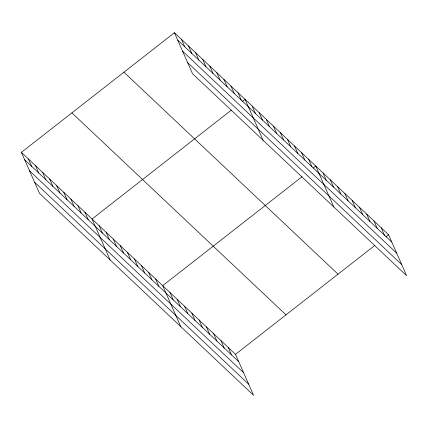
<?xml version="1.0" encoding="UTF-8"?>
<svg xmlns="http://www.w3.org/2000/svg" width="428" height="428" viewBox="0 0 428 428"><rect width="100%" height="100%" fill="white"/><g stroke="black" fill="none" stroke-linecap="round" stroke-linejoin="round"><path stroke-width="0.64" d="M21.4 152.347L235.502 354.325L253.563 395.279L39.462 193.301L21.4 152.347L174.437 32.721L388.538 234.699L406.6 275.653L192.498 73.675L174.437 32.721M231.414 110.066L92.052 219.002L110.114 259.951M242.462 101.431L245.089 99.376L263.15 140.325M302.066 176.721L162.704 285.653L180.766 326.607M313.114 168.086L315.746 166.027L333.808 206.981M235.502 354.325L374.858 245.394M385.906 236.759L388.538 234.699M177.695 40.104L391.797 242.082M182.579 51.183L396.681 253.162M187.614 62.595L401.715 264.574M123.938 72.198L338.034 274.177M71.904 112.869L286 314.853M24.658 159.73L238.754 361.708M29.543 170.809L243.644 372.788M34.577 182.221L248.673 384.2M381.257 227.835L384.515 235.218M373.981 220.966L377.234 228.349M366.7 214.102L369.958 221.479M359.418 207.232L362.677 214.615M352.142 200.363L355.395 207.746M344.861 193.499L348.119 200.882M337.585 186.629L340.838 194.012M330.304 179.765L333.556 187.143M323.022 172.896L326.28 180.279M308.679 159.366L311.937 166.743M301.612 152.7L304.87 160.077M294.55 146.034L297.802 153.417M287.482 139.368L290.74 146.751M280.42 132.701L283.673 140.084M273.353 126.035L276.606 133.418M266.286 119.369L269.544 126.752M259.224 112.708L262.476 120.086M252.156 106.042L255.414 113.425M238.027 92.71L241.28 100.093M230.96 86.044L234.218 93.427M223.898 79.378L227.15 86.761M216.83 72.712L220.088 80.095M209.763 66.051L213.021 73.429M202.701 59.385L205.954 66.768M195.633 52.719L198.892 60.102M188.571 46.053L191.824 53.436M181.504 39.387L184.757 46.77M228.22 347.461L231.478 354.839M220.939 340.592L224.197 347.975M213.663 333.722L216.916 341.105M206.382 326.858L209.64 334.241M199.106 319.989L202.358 327.372M191.824 313.125L195.077 320.502M184.543 306.255L187.801 313.638M177.267 299.386L180.52 306.769M169.986 292.522L173.244 299.905M155.642 278.986L158.895 286.369M148.575 272.326L151.833 279.703M141.513 265.66L144.766 273.037M134.446 258.994L137.698 266.377M127.378 252.327L130.636 259.71M120.316 245.661L123.569 253.044M113.249 238.995L116.507 246.378M106.181 232.329L109.44 239.712M99.119 225.668L102.372 233.046M84.99 212.336L88.243 219.719M77.923 205.67L81.176 213.053M70.855 199.004L74.114 206.387M63.793 192.338L67.046 199.721M56.726 185.672L59.984 193.055M49.659 179.011L52.917 186.389M42.597 172.345L45.85 179.728M35.529 165.679L38.788 173.062M28.467 159.013L31.72 166.396"/></g></svg>
